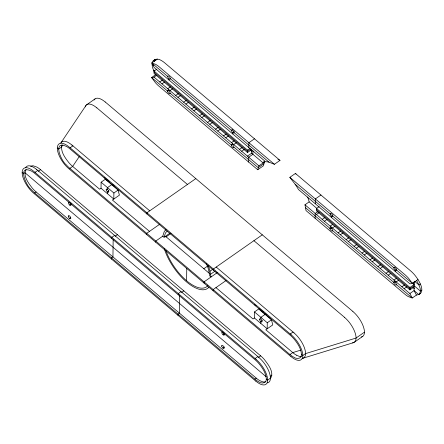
<?xml version="1.0" encoding="UTF-8"?>
<svg xmlns="http://www.w3.org/2000/svg" width="444" height="444" viewBox="0 0 444 444"><rect width="100%" height="100%" fill="white"/><g stroke="black" fill="none" stroke-linecap="round" stroke-linejoin="round"><path stroke-width="0.67" d="M101.104 182.207L113.886 193.018L113.814 199.062L101.032 188.25L101.104 182.207L105.295 179.276L118.076 190.088L119.403 195.155L112.415 200.039L149.484 231.391M107.42 193.656L107.442 191.841L109.019 190.742M107.476 189.427L107.498 187.612L111.688 184.682M111.538 259.118L111.555 257.909L112.948 256.932L113.159 239.655M111.788 238.561L111.805 237.351L114.596 235.398M146.675 234.554L146.692 233.344L159.624 224.303M146.925 213.997L146.942 212.787L195.826 178.61M156.704 69.242L154.09 71.073L154.057 73.493L247.48 152.514L251.67 149.584L251.626 153.208L263.114 162.926L263.325 162.493A35.975 15.673 55 0 1 264.158 161.327M168.825 90.887L168.842 89.66M168.959 79.987L168.975 78.766M178.005 315.334L178.016 314.13L179.415 313.153L179.637 295.182M178.255 294.777L178.272 293.567L181.063 291.614M207.614 285.825A34.083 14.846 55 0 1 186.613 280.758L186.758 268.592M213.142 290.77L213.153 289.56L226.085 280.519M213.392 270.213L213.409 269.003L262.293 234.826M232.595 144.811L232.606 143.601M232.728 133.922L232.739 132.712L234.31 131.613M247.48 152.514L247.508 150.094L154.09 71.073M248.657 162.06L248.712 157.22L252.902 154.29L252.947 150.838M248.834 147.547L248.89 142.707L254.479 138.805M254.484 311.938L267.266 322.749L267.194 328.793L254.412 317.987L254.484 311.938L258.674 309.007L271.456 319.819L272.783 324.891L265.795 329.77L292.768 352.586A18.565 8.086 55 0 0 296.431 355.167M260.806 323.393L260.828 321.578L262.398 320.479M260.856 319.158L260.878 317.343L265.068 314.413M315.118 218.276L315.179 213.436L317.799 211.61M315.296 203.763L315.357 198.929L320.945 195.021M319.147 206.643L316.533 208.475L316.5 210.894L409.923 289.91L414.113 286.979M331.268 228.272L331.285 227.062M331.402 217.388L331.418 216.173L332.989 215.074M395.038 282.223L395.049 280.997M395.171 271.323L395.182 270.096L396.753 268.997M409.923 289.91L409.951 287.49L316.533 208.475M414.18 281.54L414.069 290.609L416.439 295.077C427.872 293.495 418.204 278.954 414.197 274.414A18.565 8.086 55 0 0 410.545 270.812L295.426 173.438L289.838 177.345L295.149 184.277A26.851 11.699 55 0 1 298.446 189.516L409.995 283.866L412.426 283.461L418.015 279.554M155.678 242.169L155.788 241.042L162.77 236.158L164.152 231.829A35.975 15.673 55 0 1 165.984 229.709M266.328 379.048C266.788 383.588 261.189 383.905 258.502 381.685A18.565 8.086 55 0 1 254.839 379.104L34.732 192.935A18.565 8.086 55 0 1 31.086 189.327C25.952 185.636 17.133 164.474 31.308 171.007A18.565 8.086 55 0 1 34.971 173.582L255.078 359.757A18.565 8.086 55 0 1 258.724 363.359C262.448 367.821 266.006 373.071 266.328 379.048L267.61 380.131L270.402 378.177M30.647 166.184L33.028 165.734L36.896 167.099A18.565 8.086 55 0 1 40.554 169.68L260.661 355.849A18.565 8.086 55 0 1 264.313 359.451C268.121 364.48 274.753 372.488 270.335 378.693M301.465 354.484C301.926 359.024 296.326 359.34 293.639 357.12A18.565 8.086 55 0 1 289.976 354.54L69.869 168.365A18.565 8.086 55 0 1 66.223 164.763C61.089 161.067 52.27 139.91 66.445 146.437A18.565 8.086 55 0 1 70.108 149.018L290.215 335.192A18.565 8.086 55 0 1 293.861 338.794C297.585 343.256 301.143 348.507 301.465 354.484L302.747 355.566L305.539 353.613L356.033 338.056L364.413 332.195M162.77 236.158L164.058 237.246L165.351 233.255A34.083 14.846 55 0 1 167.083 231.252M165.379 236.73L165.457 236.269L209.574 273.587M155.772 74.598L151.582 77.528L155.4 82.667A18.565 8.086 55 0 0 159.052 86.269L257.753 169.752L258.924 165.856L264.513 161.949M152.098 62.865C152.98 58.83 158.275 58.092 161.211 60.434A18.565 8.086 55 0 1 164.874 63.015L279.998 160.384L274.409 164.291L269.042 162.193A26.851 11.699 55 0 0 265.679 161.799L154.135 67.449L151.759 62.981L157.348 59.074M61.827 144.944C60.362 151.626 65.063 157.859 69.014 162.809A18.565 8.086 55 0 0 72.661 166.411L99.634 189.227L101.032 188.25M264.718 161.522L263.336 165.845L257.753 169.752M61.067 142.624L85.997 105.45M62.943 144.833L61.411 147.119L58.614 149.073L57.337 147.991A17.177 7.481 55 0 1 69.131 147.019L291.22 334.82M79.182 156.693L72.661 166.417L69.869 168.365M154.024 60.473L154.967 59.524M26.102 169.375C22.533 175.88 28.61 183.289 32.479 188.35A18.565 8.086 55 0 0 36.13 191.958L256.238 378.127A18.565 8.086 55 0 0 259.901 380.708L263.187 381.984L265.745 381.829M86.691 104.74L95.072 98.884M168.581 90.282L167.532 91.014L151.582 77.528L154.013 77.123L156.632 75.291M159.757 81.979L162.376 80.148M34.982 172.372L37.779 170.418M70.119 147.808L72.916 145.854M161.982 83.866L164.602 82.035M38.323 171.24L40.554 169.675M167.727 88.722L170.346 86.891M169.958 90.604L172.577 88.772M34.732 192.935L36.13 191.958M175.696 95.46L178.316 93.629M177.927 97.347L180.547 95.516M183.666 102.203L186.286 100.372M185.897 104.09L188.517 102.259M191.642 108.947L194.256 107.115M193.867 110.834L196.487 109.002M69.675 205.061L71.251 203.963M199.611 115.69L202.231 113.858M201.837 117.571L204.456 115.745M69.514 218.359L70.563 217.627M207.581 122.427L210.201 120.602M209.812 124.314L212.432 122.483M113.886 193.018L118.076 190.088M215.551 129.171L218.171 127.339M217.782 131.058L220.402 129.226M223.521 135.914L226.14 134.082M232.523 129.687L231.479 130.419L170.268 78.638M225.752 137.801L228.371 135.969M231.496 142.657L234.11 140.826M232.351 144.206L231.302 144.938L170.091 93.179M233.722 144.544L236.341 142.713M115.14 236.219L117.377 234.654M239.466 149.4L242.085 147.569M241.691 151.282L244.311 149.45M247.508 150.094L250.127 148.263M250.638 149.106L247.497 151.304L154.074 72.283M247.436 156.138L251.626 153.208M263.786 163.781L258.197 167.688L233.855 147.103M164.058 237.246L169.958 233.122M165.901 236.996L170.962 233.455M203.763 268.77L207.698 266.017M209.99 271.206L212.781 269.253M416.439 295.077L412.248 298.007L408.386 296.642A18.565 8.086 55 0 1 404.723 294.061L306.021 210.584L304.967 204.801L309.157 201.87L308.963 201.099A35.975 15.673 55 0 0 307.62 197.008M181.607 292.435L183.844 290.87M210.656 274.214L215.124 271.09M217.188 272.688L204.057 281.868L204.14 283.155M316.455 214.519L319.075 212.687M322.2 219.375L324.819 217.543M324.425 221.262L327.045 219.43M330.17 226.118L332.789 224.287M331.024 227.667L329.975 228.399L305.633 207.809M332.401 228.005L335.015 226.174M338.139 232.861L340.759 231.03M340.37 234.748L342.99 232.917M346.109 239.605L348.729 237.773M348.34 241.486L350.96 239.655M223.06 334.793L224.631 333.694M354.079 246.342L356.699 244.511M254.412 317.987L253.013 318.959L215.951 287.607M356.31 248.229L358.93 246.398M222.894 348.096L224.464 346.997M362.054 253.086L364.674 251.254M267.266 322.749L271.456 319.819M364.28 254.973L366.899 253.141M370.024 259.829L372.644 257.997M372.255 261.716L374.869 259.884M377.994 266.572L380.613 264.741M380.225 268.454L382.845 266.628M255.089 358.547L257.886 356.593M290.226 333.982L293.023 332.029M258.43 357.409L260.661 355.849M385.964 273.31L388.583 271.484M394.966 267.077L393.922 267.81L332.711 216.045M388.195 275.197L390.814 273.365M393.933 280.053L396.553 278.222M254.839 379.104L256.238 378.127M289.976 354.54L292.768 352.586L300.638 350.161M394.788 281.618L393.745 282.351L332.534 230.564M396.165 281.94L398.784 280.108M270.241 376.312L271.917 375.141M401.909 286.796L404.528 284.965M404.134 288.683L406.754 286.852M409.951 287.49L414.141 284.56L412.559 283.222M420.335 283.977L418.936 284.954L414.713 281.379M304.967 204.801L409.879 293.54L414.069 290.609L418.82 294.627C422.605 290.654 418.742 284.465 416.616 280.53M421.8 290.104L420.401 291.081L414.13 285.769L409.94 288.7L316.517 209.685M354.406 342.18L362.787 336.319M420.218 293.651L419.38 294.006M303.047 358.197L353.541 342.646M301.359 356.521L299.106 356.299L296.431 355.167M155.949 60.051L153.569 60.501L154.629 61.394M277.927 159.396L279.998 160.384M274.409 164.291L159.291 66.922A18.565 8.086 55 0 0 155.628 64.341L151.759 62.981L167.71 76.473M289.838 177.345L404.956 274.714A18.565 8.086 55 0 1 408.608 278.321L412.426 283.461L396.475 269.969M412.581 282.634L414.152 283.955M234.032 132.584L269.042 162.193M295.149 184.277L330.153 213.886M153.557 65.373L151.987 64.047L152.553 67.666L154.268 71.922M250.41 150.028L251.981 151.349M412.853 287.423L414.419 288.75M153.452 70.174L154.506 71.068M309.157 201.87L316.816 208.353M154.013 77.123L258.924 165.856M396.298 284.51L412.248 298.007L409.879 293.54M105.234 101.981L352.886 311.449M96.853 107.842L187.446 184.465M253.913 240.687L344.505 317.31M71.922 145.016L149.733 210.833M216.2 267.049L294.011 332.867M104.146 177.445L109.063 181.602M112.504 184.515L113.975 185.758M254.573 304.684L256.049 305.927M259.49 308.841L263.914 312.582M265.39 313.83L266.866 315.079M290.953 356.588L68.864 168.737A17.177 7.481 55 0 1 57.282 147.946M36.785 169.586L258.874 357.431M256.083 359.385L33.994 171.534A17.177 7.481 55 0 0 22.145 172.511A17.177 7.481 55 0 0 33.727 193.257L255.816 381.152M266.145 376.734L24.875 172.661L23.477 173.637L22.2 172.555M295.426 173.438L296.015 174.115M255.816 381.107A17.177 7.481 55 0 0 267.665 380.181A17.177 7.481 55 0 0 256.083 359.429M267.421 382.911A17.177 7.481 55 0 0 270.457 378.227A17.177 7.481 55 0 0 258.874 357.476M25.635 167.604A17.177 7.481 55 0 1 36.785 169.63M223.088 332.373A1.893 0.827 55 0 1 224.226 335.076A1.893 0.827 55 0 1 222.083 333.533A1.893 0.827 55 0 1 222.755 332.134M69.708 202.642A1.893 0.827 55 0 1 70.846 205.339A1.893 0.827 55 0 1 68.703 203.796A1.893 0.827 55 0 1 69.375 202.403M361.433 336.929A17.177 7.481 55 0 0 364.469 332.245A17.177 7.481 55 0 0 352.886 311.499M302.558 358.341A17.177 7.481 55 0 0 305.594 353.663A17.177 7.481 55 0 0 294.011 332.911M352.525 342.862A17.177 7.481 55 0 0 356.088 338.106A17.177 7.481 55 0 0 344.505 317.355M290.953 356.538A17.177 7.481 55 0 0 302.802 355.611A17.177 7.481 55 0 0 291.22 334.865M208.769 287.318A35.975 15.673 55 0 1 186.069 281.513A35.975 15.673 55 0 1 164.336 248.807M208.047 265.29A35.975 15.673 55 0 1 209.796 270.435L211.044 276.984L209.751 275.896L208.586 269.83A34.083 14.846 55 0 0 206.427 263.708M186.613 280.758A34.083 14.846 55 0 1 165.912 250.555M94.084 100.005A17.177 7.481 55 0 1 105.234 102.026M60.773 143.04A17.177 7.481 55 0 1 71.922 145.066M85.281 106.893A17.177 7.481 55 0 1 96.853 107.886M221.673 346.154A1.893 0.827 55 0 0 223.804 348.507A1.893 0.827 55 0 0 223.254 345.998A1.893 0.827 55 0 0 221.673 346.154M68.293 216.422A1.893 0.827 55 0 0 70.424 218.77A1.893 0.827 55 0 0 69.875 216.261A1.893 0.827 55 0 0 68.293 216.422M106.221 189.904A1.893 0.827 55 0 0 108.353 192.252A1.893 0.827 55 0 0 107.803 189.743A1.893 0.827 55 0 0 106.221 189.904M259.601 319.636A1.893 0.827 55 0 0 261.732 321.989A1.893 0.827 55 0 0 261.183 319.48A1.893 0.827 55 0 0 259.601 319.636M167.571 91.364A1.893 0.827 55 0 0 169.702 93.717A1.893 0.827 55 0 0 169.158 91.209A1.893 0.827 55 0 0 167.571 91.364M167.749 76.823A1.893 0.827 55 0 0 169.88 79.176A1.893 0.827 55 0 0 169.336 76.668A1.893 0.827 55 0 0 167.749 76.823M231.518 130.769A1.893 0.827 55 0 0 233.649 133.122A1.893 0.827 55 0 0 233.1 130.614A1.893 0.827 55 0 0 231.518 130.769M231.341 145.288A1.893 0.827 55 0 0 233.472 147.641A1.893 0.827 55 0 0 232.922 145.133A1.893 0.827 55 0 0 231.341 145.288M330.192 214.236A1.893 0.827 55 0 0 332.323 216.583A1.893 0.827 55 0 0 331.779 214.075A1.893 0.827 55 0 0 330.192 214.236M330.014 228.749A1.893 0.827 55 0 0 332.145 231.102A1.893 0.827 55 0 0 331.601 228.593A1.893 0.827 55 0 0 330.014 228.749M393.784 282.7A1.893 0.827 55 0 0 395.915 285.048A1.893 0.827 55 0 0 395.365 282.539A1.893 0.827 55 0 0 393.784 282.7M393.961 268.159A1.893 0.827 55 0 0 396.092 270.507A1.893 0.827 55 0 0 395.543 267.998A1.893 0.827 55 0 0 393.961 268.159"/></g></svg>
